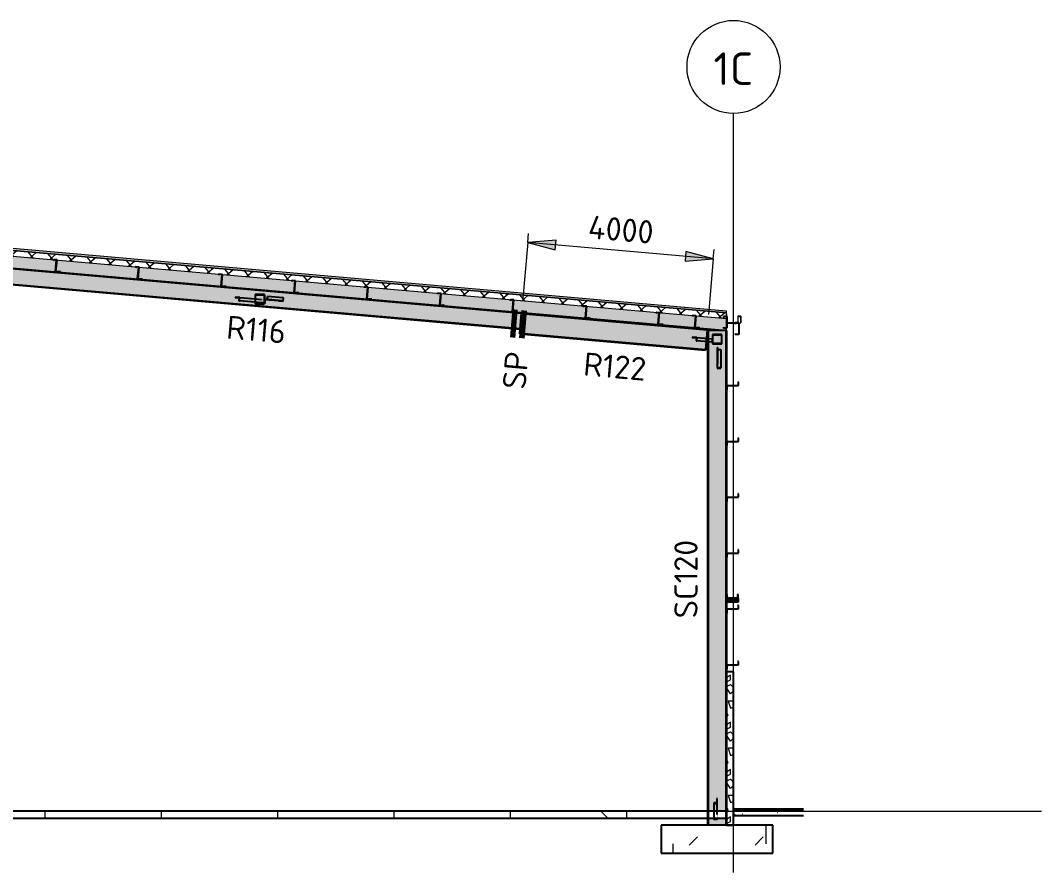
# Model space of a CAD drawing. Header units: millimetres. Extents: x 632 to 561478, y -3890 to 22200.
# Drawn here: x 420362 to 442306, y 3882 to 22200 of the extents above; entities that cross this region are included whole.
import ezdxf

# ---------------------------------------------------------------- set-up
doc = ezdxf.new("R2010")
doc.units = ezdxf.units.MM
for name, pattern in [('Dash', [7, 5, -2]), ('Hidden Double', [7, 5, -2]), ('Hidden Half', [3, 2, -1])]:
    doc.linetypes.add(name, pattern=pattern)
for name, color, linetype, lineweight in [('A-010-D_DIM', 211, 'Continuous', 13), ('A-010-D_DIM-200', 211, 'Continuous', 13), ('A-010-M_LINE', 90, 'Continuous', 13), ('A-200-M_WALL_EXT', 113, 'Continuous', 13), ('A-200-M_WALL_PAT', 111, 'Continuous', 13), ('A-230-H-FLOOR', 190, 'Continuous', 13), ('A-230-M_FLOOR', 192, 'Continuous', 13), ('A-230-MH_FLOOR', 190, 'Hidden Double', 13), ('A-270-M_ROOF', 132, 'Continuous', 13), ('S-160-M_FOUND', 171, 'Continuous', 13), ('S-280-A_COLUMN', 171, 'Continuous', 18), ('S-280-A_STRUCT_FRAME', 2, 'Continuous', 18), ('S-280-M_COLUMN', 52, 'Continuous', 13), ('S-280-M_STRUCT_FRAME', 12, 'Continuous', 13), ('S-280-MH_COLUMN', 52, 'Hidden Half', 13), ('Z-000-T_TEXT', 131, 'Continuous', 25), ('Z-030-M_GRID', 191, 'Continuous', 13), ('Z-033_T_GRIDREF', 31, 'Continuous', 13), ('Z-230-A_LEVEL', 51, 'Continuous', 13)]:
    doc.layers.add(name, color=color, linetype=linetype, lineweight=lineweight)
doc.styles.add('ISOCPEUR_1', font='isocpeur.ttf', dxfattribs={"height": 700})
doc.styles.add('ISOCPEUR_2', font='isocpeur.ttf', dxfattribs={"height": 500})
doc.dimstyles.new('2_5___Arrow___Transparent', dxfattribs={"dimscale": 304.8, "dimtxt": 497.990588, "dimasz": 1.968504, "dimexe": 0.656168, "dimexo": 1.049869, "dimgap": 0.164042, "dimtad": 1, "dimdec": 0, "dimzin": 0, "dimdsep": 46, "dimtxsty": 'ISOCPEUR_2', "dimsah": 1, "dimcen": 0.09, "dimadec": 0, "dimazin": 0, "dimtfac": 1, "dimtdec": 4, "dimtix": 1, "dimtmove": 0, "dimatfit": 3, "dimfxl": 1, "dimtvp": 1, "dimtolj": 1, "dimtzin": 0, "dimlwd": 18, "dimlwe": 18, "dimarcsym": 2})
pattern_1 = [(45, (420889.6, 0), (-1414.214, 0), [750, -3000]), (45, (421889.6, 1000), (-1414.214, 0), [750, -3000]), (45, (422889.6, -300), (-1414.214, 0), [250, -2000]), (90, (422889.6, 500), (-500, 500), [500, -2000]), (315, (422889.6, 1000), (0, 2828.43), [500, -3000]), (0, (421889.6, 1000), (2000, 2000), [300, -1000]), (0, (419389.6, 2000), (2000, 2000), [300, -2000])]

# ---------------------------------------------------------------- blocks, each defined once
blk = doc.blocks.new('Ridge Capping - Ridge Capping-1882401-S6_501-SECTION C8')
at = {"layer": 'A-270-M_ROOF', "lineweight": 5, "transparency": 33554432}
for points in [[(4332993, 17661), (4332985, 17665), (4332686, 17691), (4332387, 17665), (4332379, 17661), (4332686, 17688)], [(4332379, 17661), (4332686, 17688), (4332379, 17661)]]:
    blk.add_hatch(color=253, dxfattribs=at).paths.add_polyline_path(points)
at = {"layer": 'A-270-M_ROOF', "color": 53, "lineweight": 5}
for p, q in [((4332379, 17661), (4332686, 17688)), ((4332387, 17665), (4332379, 17661)), ((4332379, 17661), (4332379, 17661)), ((4332686, 17691), (4332387, 17665)), ((4332387, 17665), (4332387, 17665)), ((4332985, 17665), (4332686, 17691)), ((4332686, 17691), (4332686, 17691)), ((4332686, 17688), (4332993, 17661)), ((4332686, 17688), (4332686, 17688)), ((4332993, 17661), (4332985, 17665)), ((4332985, 17665), (4332985, 17665)), ((4332993, 17661), (4332993, 17661))]:
    blk.add_line(p, q, dxfattribs=at)
blk = doc.blocks.new('Roof Gutters4 - Roof Gutters-3348027-S6_501-SECTION C8')
at = {"layer": 'A-270-M_ROOF', "lineweight": 5, "transparency": 33554432}
blk.add_hatch(color=253, dxfattribs=at).paths.add_polyline_path([(4310390, 7932), (4310390, 7935), (4310372, 7936), (4310391, 8252), (4310696, 8238), (4310713, 8232), (4310723, 8232), (4310696, 8241), (4310388, 8255), (4310369, 7933)])
at = {"layer": 'A-270-M_ROOF', "color": 53, "lineweight": 5}
for p, q in [((4310388, 8255), (4310369, 7933)), ((4310372, 7936), (4310391, 8252)), ((4310696, 8241), (4310388, 8255)), ((4310388, 8255), (4310388, 8255)), ((4310391, 8252), (4310696, 8238)), ((4310391, 8252), (4310391, 8252)), ((4310723, 8232), (4310696, 8241)), ((4310696, 8241), (4310696, 8241)), ((4310696, 8238), (4310713, 8232)), ((4310696, 8238), (4310696, 8238)), ((4310713, 8232), (4310723, 8232)), ((4310713, 8232), (4310713, 8232)), ((4310723, 8232), (4310723, 8232)), ((4310369, 7933), (4310390, 7932)), ((4310369, 7933), (4310369, 7933)), ((4310390, 7935), (4310372, 7936)), ((4310372, 7936), (4310372, 7936)), ((4310390, 7932), (4310390, 7935)), ((4310390, 7935), (4310390, 7935)), ((4310390, 7932), (4310390, 7932))]:
    blk.add_line(p, q, dxfattribs=at)
blk = doc.blocks.new('25021-APA-ZZ-ZZ-M3-AR-000001_V3_rvt-7-S6_501-SECTION C8')
at = {"layer": 'A-270-M_ROOF', "transparency": 33554432}
for color, points in [(9, [(4352532, 15911), (4352532, 15952), (4332686, 17688), (4312839, 15952), (4312839, 15911), (4332686, 17648), (4352116, 15948)]), (253, [(4312554, 15687), (4312558, 15691), (4312534, 15704), (4312534, 15837), (4312589, 15837), (4312589, 15692), (4312839, 15692), (4312839, 15892), (4312834, 15892), (4312834, 15697), (4312594, 15697), (4312594, 15842), (4312529, 15842), (4312529, 15701)]), (253, [(4352817, 15688), (4352842, 15703), (4352842, 15844), (4352777, 15844), (4352777, 15699), (4352537, 15699), (4352537, 15894), (4352532, 15894), (4352532, 15694), (4352782, 15694), (4352782, 15839), (4352837, 15839), (4352837, 15706), (4352814, 15692)]), (9, [(4311980, 8133), (4311980, 8168), (4310391, 8252), (4310391, 8216)]), (253, [(4311994, 8016), (4312484, 8016), (4312482, 8018), (4311982, 8018), (4311980, 8016)])]:
    blk.add_hatch(color=color, dxfattribs=at).paths.add_polyline_path(points)
at = {"layer": 'A-270-M_ROOF', "lineweight": 5}
h = blk.add_hatch(dxfattribs=at)
h.set_pattern_fill('FP_18', angle=-135, style=0, pattern_type=2)
h.set_pattern_definition([(40, (4337885.2, 1e-06), (-192.8363, 229.8133), []), (130, (4337885.2, 1e-06), (-229.8133, -192.8363), [])])
h.paths.add_polyline_path([(4352532, 15791), (4352532, 15911), (4332686, 17648), (4312839, 15911), (4312839, 15791), (4332686, 17527), (4352116, 15827)])
at = {"layer": 'A-270-M_ROOF', "lineweight": 5, "transparency": 33554432}
for color, points in [(254, [(4312839, 15540), (4332686, 17276), (4352532, 15540), (4352532, 15791), (4332682, 17527), (4312839, 15791), (4312839, 15687)]), (253, [(4312594, 15697), (4312595, 15699), (4312594, 15842)]), (253, [(4312839, 15692), (4312840, 15695), (4312839, 15892)]), (8, [(4311980, 8033), (4311980, 8133), (4310391, 8216), (4310391, 8116)]), (8, [(4311980, 7883), (4311980, 8033), (4310391, 8116), (4310391, 7966), (4310906, 7939)]), (8, [(4311980, 7883), (4311981, 7887), (4311980, 7939)]), (253, [(4311982, 8018), (4311983, 8020), (4311982, 8118)]), (253, [(4312484, 8016), (4312485, 8018), (4312484, 8118)])]:
    blk.add_hatch(color=color, dxfattribs=at).paths.add_polyline_path(points)
at = {"layer": 'A-270-M_ROOF', "color": 53, "lineweight": 5}
for p, q in [((4332379, 17661), (4312839, 15952)), ((4332686, 17648), (4312839, 15911)), ((4312839, 15911), (4332686, 17648)), ((4332686, 17688), (4332379, 17661)), ((4352532, 15952), (4332686, 17688)), ((4332686, 17688), (4332686, 17688)), ((4352532, 15911), (4332686, 17648)), ((4332686, 17648), (4332686, 17648)), ((4332686, 17648), (4352532, 15911)), ((4332686, 17648), (4332686, 17648)), ((4312839, 15791), (4332686, 17527)), ((4332686, 17527), (4352532, 15791)), ((4312839, 15540), (4332686, 17276)), ((4332686, 17276), (4352532, 15540)), ((4332686, 17276), (4332686, 17276)), ((4312529, 15842), (4312529, 15701)), ((4312594, 15842), (4312529, 15842)), ((4312529, 15842), (4312530, 15842)), ((4312534, 15704), (4312534, 15837)), ((4312534, 15837), (4312589, 15837)), ((4312534, 15837), (4312535, 15837)), ((4312589, 15837), (4312589, 15692)), ((4312589, 15837), (4312590, 15837)), ((4312594, 15697), (4312594, 15842)), ((4312594, 15842), (4312595, 15842)), ((4312839, 15892), (4312834, 15892)), ((4312834, 15892), (4312834, 15697)), ((4312834, 15892), (4312835, 15892)), ((4312839, 15952), (4312839, 15911)), ((4312840, 15952), (4312839, 15952)), ((4312839, 15911), (4312839, 15540)), ((4312840, 15911), (4312839, 15911)), ((4312839, 15911), (4312840, 15911)), ((4312839, 15692), (4312839, 15892)), ((4312839, 15892), (4312840, 15892)), ((4352532, 15911), (4352532, 15952)), ((4352532, 15540), (4352532, 15911)), ((4352537, 15894), (4352532, 15894)), ((4352532, 15894), (4352532, 15694)), ((4352537, 15699), (4352537, 15894)), ((4352842, 15844), (4352777, 15844)), ((4352777, 15844), (4352777, 15699)), ((4352782, 15694), (4352782, 15839)), ((4352782, 15839), (4352837, 15839)), ((4352837, 15839), (4352837, 15706)), ((4352842, 15703), (4352842, 15844)), ((4312529, 15701), (4312554, 15687)), ((4312530, 15701), (4312529, 15701)), ((4312558, 15691), (4312534, 15704)), ((4312534, 15704), (4312535, 15704)), ((4312554, 15687), (4312558, 15691)), ((4312554, 15687), (4312555, 15687)), ((4312558, 15691), (4312558, 15691)), ((4312589, 15692), (4312839, 15692)), ((4312589, 15692), (4312590, 15692)), ((4312834, 15697), (4312594, 15697)), ((4312594, 15697), (4312595, 15697)), ((4312834, 15697), (4312835, 15697)), ((4312839, 15692), (4312840, 15692)), ((4352532, 15694), (4352782, 15694)), ((4352777, 15699), (4352537, 15699)), ((4352837, 15706), (4352814, 15692)), ((4352814, 15692), (4352817, 15688)), ((4352817, 15688), (4352842, 15703)), ((4312839, 15540), (4312840, 15540)), ((4311980, 8168), (4310391, 8252)), ((4310391, 8252), (4310391, 7966)), ((4310391, 8252), (4310391, 8252)), ((4310391, 8216), (4311980, 8133)), ((4311980, 7883), (4311980, 8168)), ((4311980, 8168), (4311981, 8168)), ((4310391, 8116), (4311980, 8033)), ((4310391, 7966), (4311980, 7883)), ((4310391, 7966), (4310391, 7966)), ((4311982, 8118), (4311980, 8118)), ((4311980, 8118), (4311980, 8016)), ((4311981, 8118), (4311980, 8118)), ((4311980, 8016), (4312484, 8016)), ((4311981, 8016), (4311980, 8016)), ((4311982, 8018), (4311982, 8118)), ((4311983, 8118), (4311982, 8118)), ((4312482, 8018), (4311982, 8018)), ((4311983, 8018), (4311982, 8018)), ((4312484, 8118), (4312482, 8118)), ((4312482, 8118), (4312482, 8018)), ((4312483, 8118), (4312482, 8118)), ((4312483, 8018), (4312482, 8018)), ((4312484, 8016), (4312484, 8118)), ((4312484, 8118), (4312485, 8118)), ((4312485, 8016), (4312484, 8016)), ((4311981, 7883), (4311980, 7883))]:
    blk.add_line(p, q, dxfattribs=at)
for name in ['Ridge Capping - Ridge Capping-1882401-S6_501-SECTION C8', 'Roof Gutters4 - Roof Gutters-3348027-S6_501-SECTION C8']:
    blk.add_blockref(name, (0, 0), dxfattribs=at)
blk = doc.blocks.new('NRP_Framing-Steel-EA - RB725 - 75x75x8EA-3932999-S6_501-SECTION C8')
at = {"layer": 'S-280-M_STRUCT_FRAME', "linetype": 'Dash', "lineweight": 25}
h = blk.add_hatch(color=256, dxfattribs=at)
h.paths.add_polyline_path([(4342997, 16172), (4343003, 16239), (4342997, 16239)])
h.paths.add_polyline_path([(4342997, 16172), (4342997, 16180), (4342997, 16239), (4342670, 16268), (4342664, 16201), (4342997, 16172)])
for points in [[(4342615, 16197), (4342905, 16172), (4342905, 16180), (4342615, 16205)], [(4343007, 16163), (4343014, 16238), (4343003, 16239), (4342997, 16172), (4342905, 16180), (4342905, 16172), (4342934, 16169)]]:
    blk.add_hatch(color=256, dxfattribs=at).paths.add_polyline_path(points)
at = {"layer": 'S-280-M_STRUCT_FRAME', "lineweight": 25}
for p, q in [((4342664, 16201), (4342670, 16268)), ((4343003, 16239), (4342670, 16268)), ((4342615, 16197), (4342615, 16205)), ((4342905, 16180), (4342615, 16205)), ((4342905, 16172), (4342615, 16197)), ((4342997, 16172), (4342905, 16180)), ((4342905, 16180), (4342905, 16172)), ((4342905, 16172), (4343007, 16163)), ((4343003, 16239), (4342997, 16172)), ((4343014, 16238), (4343003, 16239)), ((4343007, 16163), (4343014, 16238))]:
    blk.add_line(p, q, dxfattribs=at)
blk = doc.blocks.new('NRP_Framing-Steel-EA - RB725 - 75x75x8EA-3932805-S6_501-SECTION C8')
at = {"layer": 'S-280-M_STRUCT_FRAME', "linetype": 'Dash', "lineweight": 25}
for points in [[(4351890, 15310), (4351897, 15385), (4351794, 15394), (4351793, 15386), (4351885, 15378), (4351879, 15311)], [(4351890, 15310), (4352218, 15282), (4352224, 15357), (4351897, 15385)]]:
    blk.add_hatch(color=256, dxfattribs=at).paths.add_polyline_path(points)
at = {"layer": 'S-280-M_STRUCT_FRAME', "lineweight": 25}
for p, q in [((4351794, 15394), (4351793, 15386)), ((4351793, 15386), (4351885, 15378)), ((4351897, 15385), (4351794, 15394)), ((4351885, 15378), (4351879, 15311)), ((4351890, 15310), (4351897, 15385)), ((4351897, 15385), (4352224, 15357)), ((4351879, 15311), (4351890, 15310)), ((4352218, 15282), (4351890, 15310)), ((4352224, 15357), (4352218, 15282))]:
    blk.add_line(p, q, dxfattribs=at)
blk = doc.blocks.new('NRP_Framing-Steel-EA - WB725 - 75x75x8EA-3950942-S6_501-SECTION C8')
at = {"layer": 'S-280-M_STRUCT_FRAME', "linetype": 'Dash', "lineweight": 25}
for points in [[(4352332, 14827), (4352340, 14827), (4352340, 15171), (4352332, 15171)], [(4352340, 14733), (4352407, 14733), (4352407, 15124), (4352340, 15124), (4352340, 14827)], [(4352332, 14722), (4352407, 14722), (4352407, 14733), (4352340, 14733), (4352340, 14827), (4352332, 14827)]]:
    blk.add_hatch(color=256, dxfattribs=at).paths.add_polyline_path(points)
at = {"layer": 'S-280-M_STRUCT_FRAME', "lineweight": 25}
for p, q in [((4352332, 15171), (4352340, 15171)), ((4352332, 15171), (4352332, 14827)), ((4352340, 15171), (4352340, 14827)), ((4352340, 15124), (4352407, 15124)), ((4352407, 15124), (4352407, 14733)), ((4352340, 14827), (4352332, 14827)), ((4352332, 14827), (4352332, 14722)), ((4352332, 14722), (4352407, 14722)), ((4352340, 14733), (4352340, 14827)), ((4352407, 14733), (4352340, 14733)), ((4352407, 14722), (4352407, 14733))]:
    blk.add_line(p, q, dxfattribs=at)
blk = doc.blocks.new('NRP_Framing-Steel-PFC - B308 - 250PFC-4134939-S6_501-SECTION C8')
at = {"layer": 'S-280-M_STRUCT_FRAME', "linetype": 'Dash', "lineweight": 25}
for points in [[(4352782, 9771), (4352782, 9863), (4352767, 9863), (4352767, 9780), (4352547, 9780), (4352547, 9863), (4352532, 9863), (4352532, 9771)], [(4352532, 9771), (4352532, 9694), (4352782, 9694), (4352782, 9771)]]:
    blk.add_hatch(color=256, dxfattribs=at).paths.add_polyline_path(points)
at = {"layer": 'S-280-M_STRUCT_FRAME', "lineweight": 25}
for p, q in [((4352547, 9863), (4352532, 9863)), ((4352532, 9863), (4352532, 9771)), ((4352532, 9771), (4352782, 9771)), ((4352532, 9694), (4352532, 9771)), ((4352782, 9694), (4352532, 9694)), ((4352547, 9780), (4352547, 9863)), ((4352767, 9780), (4352547, 9780)), ((4352782, 9863), (4352767, 9863)), ((4352767, 9863), (4352767, 9780)), ((4352782, 9771), (4352782, 9863)), ((4352782, 9771), (4352782, 9694))]:
    blk.add_line(p, q, dxfattribs=at)
blk = doc.blocks.new('NRP_Framing-Steel-Purlin C - P946 - EC250-24-4133020-S6_501-SECTION C8')
at = {"layer": 'S-280-M_STRUCT_FRAME', "color": 1, "lineweight": 25}
for p, q in [((4352465, 15832), (4352465, 15808)), ((4352538, 15832), (4352465, 15832)), ((4352538, 15832), (4352538, 15582)), ((4352465, 15606), (4352465, 15582)), ((4352538, 15582), (4352465, 15582)), ((4352506, 15708), (4352506, 15708))]:
    blk.add_line(p, q, dxfattribs=at)
blk = doc.blocks.new('NRP_Framing-Steel-Purlin Z - P916 - EZ250-24-4046602-S6_501-SECTION C8')
at = {"layer": 'S-280-M_STRUCT_FRAME', "color": 1, "lineweight": 25}
for p, q in [((4341631, 16745), (4341629, 16723)), ((4341631, 16745), (4341629, 16723)), ((4341702, 16739), (4341631, 16745)), ((4341702, 16739), (4341631, 16745)), ((4341680, 16490), (4341702, 16739)), ((4341680, 16490), (4341702, 16739)), ((4341756, 16483), (4341680, 16490)), ((4341756, 16483), (4341680, 16490)), ((4341683, 16615), (4341683, 16615)), ((4341758, 16505), (4341756, 16483)), ((4341758, 16505), (4341756, 16483))]:
    blk.add_line(p, q, dxfattribs=at)
blk = doc.blocks.new('NRP_Framing-Steel-Purlin Z - P915 - EZ250-19-4046629-S6_501-SECTION C8')
at = {"layer": 'S-280-M_STRUCT_FRAME', "color": 92, "lineweight": 25}
for p, q in [((4341624, 16746), (4341622, 16725)), ((4341624, 16746), (4341622, 16725)), ((4341631, 16745), (4341624, 16746)), ((4341631, 16745), (4341624, 16746)), ((4341673, 16490), (4341694, 16740)), ((4341673, 16490), (4341694, 16740)), ((4341680, 16490), (4341673, 16490)), ((4341680, 16490), (4341673, 16490)), ((4341683, 16615), (4341683, 16615)), ((4341750, 16505), (4341748, 16484)), ((4341750, 16505), (4341748, 16484))]:
    blk.add_line(p, q, dxfattribs=at)
blk = doc.blocks.new('NRP_Framing-Steel-Purlin Z - P914 - EZ250-15-V53-S6_501-SECTION C8')
at = {"layer": 'S-280-M_STRUCT_FRAME', "color": 150, "lineweight": 25}
for p, q in [((4334541, 17365), (4334540, 17345)), ((4334541, 17365), (4334540, 17345)), ((4334549, 17365), (4334541, 17365)), ((4334549, 17365), (4334541, 17365)), ((4334590, 17110), (4334612, 17359)), ((4334590, 17110), (4334612, 17359)), ((4334601, 17235), (4334600, 17235)), ((4334668, 17123), (4334666, 17103)), ((4334668, 17123), (4334666, 17103)), ((4334598, 17109), (4334590, 17110)), ((4334598, 17109), (4334590, 17110))]:
    blk.add_line(p, q, dxfattribs=at)
blk = doc.blocks.new('NRP_Framing-Steel-Purlin Z - G915 - EZ250-19-4130445-S6_501-SECTION C8')
at = {"layer": 'S-280-M_STRUCT_FRAME', "color": 92, "lineweight": 25}
for p, q in [((4352542, 8274), (4352542, 8350)), ((4352542, 8350), (4352792, 8350)), ((4352792, 8421), (4352771, 8421)), ((4352792, 8350), (4352792, 8421)), ((4352563, 8274), (4352542, 8274))]:
    blk.add_line(p, q, dxfattribs=at)
blk = doc.blocks.new('NRP_Framing-Steel-Purlin Z - G914 - EZ250-15-4101136-S6_501-SECTION C8')
at = {"layer": 'S-280-M_STRUCT_FRAME', "color": 150, "lineweight": 25}
for p, q in [((4352792, 10821), (4352772, 10821)), ((4352792, 10821), (4352772, 10821)), ((4352792, 10750), (4352792, 10821)), ((4352792, 10750), (4352792, 10821)), ((4352542, 10674), (4352542, 10750)), ((4352542, 10750), (4352792, 10750)), ((4352542, 10674), (4352542, 10750)), ((4352542, 10750), (4352792, 10750)), ((4352562, 10674), (4352542, 10674)), ((4352562, 10674), (4352542, 10674))]:
    blk.add_line(p, q, dxfattribs=at)
blk = doc.blocks.new('NRP_Framing-Steel-Purlin Z - G914 - EZ250-15-4101137-S6_501-SECTION C8')
at = {"layer": 'S-280-M_STRUCT_FRAME', "color": 150, "lineweight": 25}
for p, q in [((4352542, 11874), (4352542, 11950)), ((4352542, 11950), (4352792, 11950)), ((4352542, 11874), (4352542, 11950)), ((4352542, 11950), (4352792, 11950)), ((4352562, 11874), (4352542, 11874)), ((4352562, 11874), (4352542, 11874)), ((4352792, 12021), (4352772, 12021)), ((4352792, 12021), (4352772, 12021)), ((4352792, 11950), (4352792, 12021)), ((4352792, 11950), (4352792, 12021))]:
    blk.add_line(p, q, dxfattribs=at)
blk = doc.blocks.new('NRP_Framing-Steel-Purlin Z - G914 - EZ250-15-4101416-S6_501-SECTION C8')
at = {"layer": 'S-280-M_STRUCT_FRAME', "color": 150, "lineweight": 25}
for p, q in [((4352792, 13221), (4352772, 13221)), ((4352792, 13221), (4352772, 13221)), ((4352792, 13150), (4352792, 13221)), ((4352792, 13150), (4352792, 13221)), ((4352542, 13074), (4352542, 13150)), ((4352542, 13150), (4352792, 13150)), ((4352542, 13074), (4352542, 13150)), ((4352542, 13150), (4352792, 13150)), ((4352562, 13074), (4352542, 13074)), ((4352562, 13074), (4352542, 13074))]:
    blk.add_line(p, q, dxfattribs=at)
blk = doc.blocks.new('NRP_Framing-Steel-Purlin C - G946 - EC250-24-4099655-S6_501-SECTION C8')
at = {"layer": 'S-280-M_STRUCT_FRAME', "color": 1, "lineweight": 25}
for p, q in [((4352793, 15697), (4352720, 15697)), ((4352720, 15697), (4352720, 15673)), ((4352793, 15697), (4352793, 15447)), ((4352720, 15471), (4352720, 15447)), ((4352793, 15447), (4352720, 15447))]:
    blk.add_line(p, q, dxfattribs=at)
blk = doc.blocks.new('NRP_Framing-Steel-EA - RB725 - 75x75x8EA-3934899-S6_501-SECTION C8')
at = {"layer": 'S-280-M_STRUCT_FRAME', "linetype": 'Dash', "lineweight": 25}
blk.add_hatch(color=256, dxfattribs=at).paths.add_polyline_path([(4342065, 16170), (4342072, 16245), (4341969, 16254), (4341969, 16246), (4342060, 16238), (4342054, 16171)])
h = blk.add_hatch(color=256, dxfattribs=at)
h.paths.add_polyline_path([(4342530, 16129), (4342536, 16204), (4342412, 16215), (4342412, 16140), (4342453, 16136)])
h.paths.add_polyline_path([(4342406, 16140), (4342406, 16216), (4342072, 16245), (4342065, 16170)])
at = {"layer": 'S-280-M_STRUCT_FRAME', "lineweight": 25}
for p, q in [((4342072, 16245), (4341969, 16254)), ((4341969, 16254), (4341969, 16246)), ((4341969, 16246), (4342060, 16238)), ((4342065, 16170), (4342072, 16245)), ((4342072, 16245), (4342406, 16216)), ((4342060, 16238), (4342054, 16171)), ((4342054, 16171), (4342065, 16170)), ((4342406, 16140), (4342065, 16170)), ((4342412, 16215), (4342536, 16204)), ((4342530, 16129), (4342412, 16140))]:
    blk.add_line(p, q, dxfattribs=at)
at = {"layer": 'S-280-M_STRUCT_FRAME', "linetype": 'Dash', "lineweight": 25}
for p, q in [((4342406, 16216), (4342412, 16215)), ((4342412, 16140), (4342406, 16140)), ((4342607, 16123), (4342530, 16129)), ((4342536, 16204), (4342613, 16197)), ((4342613, 16197), (4342607, 16123))]:
    blk.add_line(p, q, dxfattribs=at)
blk = doc.blocks.new('NRP_Framing-Steel-EA - WB725 - 75x75x8EA-3950943-S6_501-SECTION C8')
at = {"layer": 'S-280-M_STRUCT_FRAME', "linetype": 'Dash', "lineweight": 25}
blk.add_hatch(color=256, dxfattribs=at).paths.add_polyline_path([(4352332, 5367), (4352332, 5472), (4352324, 5472), (4352324, 5378), (4352257, 5378), (4352257, 5367)])
h = blk.add_hatch(color=256, dxfattribs=at)
h.paths.add_polyline_path([(4352332, 5021), (4352332, 5050), (4352257, 5050), (4352257, 5021)])
h.paths.add_polyline_path([(4352332, 5200), (4352332, 5367), (4352257, 5367), (4352257, 5200)])
at = {"layer": 'S-280-M_STRUCT_FRAME', "lineweight": 25}
for p, q in [((4352324, 5378), (4352257, 5378)), ((4352257, 5378), (4352257, 5367)), ((4352257, 5367), (4352332, 5367)), ((4352257, 5367), (4352257, 5200)), ((4352332, 5472), (4352324, 5472)), ((4352324, 5472), (4352324, 5378)), ((4352332, 5367), (4352332, 5472)), ((4352332, 5200), (4352332, 5367)), ((4352257, 5050), (4352257, 5021)), ((4352332, 5021), (4352332, 5050)), ((4352332, 5021), (4352257, 5021))]:
    blk.add_line(p, q, dxfattribs=at)
at = {"layer": 'S-280-M_STRUCT_FRAME', "linetype": 'Dash', "lineweight": 25}
for p, q in [((4352257, 5200), (4352257, 5050)), ((4352332, 5050), (4352332, 5200))]:
    blk.add_line(p, q, dxfattribs=at)
blk = doc.blocks.new('Grid - NRP_Grid-Head-320187-S6_501-SECTION C8')
at = {"layer": 'Z-033_T_GRIDREF'}
blk.add_circle((4352682.29802, 21200), 1000, dxfattribs=at)
blk = doc.blocks.new('DIMBLOCK25-S6_501-SECTION C8')
at = {"layer": 'A-010-D_DIM-200', "lineweight": 18}
for points in [[(431266, 17424), (431854, 17266), (431873, 17477)], [(435250, 17075), (434662, 17233), (434644, 17022)]]:
    blk.add_hatch(color=256, dxfattribs=at).paths.add_polyline_path(points)
for p, q in [((431266, 17424), (431283, 17623)), ((431266, 17424), (431161, 16227)), ((431873, 17477), (431266, 17424)), ((435250, 17075), (431266, 17424)), ((431266, 17424), (431854, 17266)), ((431854, 17266), (431873, 17477)), ((434662, 17233), (434644, 17022)), ((435250, 17075), (434662, 17233)), ((435250, 17075), (435268, 17274)), ((434644, 17022), (435250, 17075)), ((435250, 17075), (435146, 15879))]:
    blk.add_line(p, q, dxfattribs=at)
at = {"layer": 'A-010-D_DIM-200', "color": 0, "lineweight": 18, "insert": (432590, 18014), "char_height": 500, "width": 1758.29, "attachment_point": 1, "rotation": 355, "line_spacing_factor": 1.149209, "style": 'ISOCPEUR_2'}
blk.add_mtext('4000', dxfattribs=at)
blk = doc.blocks.new('NRP_Splice _v3_ - NRP_Splice-3927024-S6_501-SECTION C8')
at = {"layer": 'Z-000-T_TEXT', "lineweight": 70}
for p, q in [((4347983, 15983), (4347931, 15385)), ((4347983, 15983), (4347931, 15385)), ((4348183, 15965), (4348130, 15368)), ((4348130, 15368), (4348183, 15965))]:
    blk.add_line(p, q, dxfattribs=at)

msp = doc.modelspace()

# ---------------------------------------------------------------- hatches: boundary and pattern name
at = {"layer": 'A-200-M_WALL_PAT'}
h = msp.add_hatch(dxfattribs=at)
h.set_pattern_fill('FP_21', color=250, angle=116.56505, style=0, pattern_type=2)
h.set_pattern_definition([(296.565, (421143.6, 152.4), (5e-05, 1016), [113.59, -2158.253]), (33.69, (421194.4, 50.8), (7e-05, 1016), [183.16, -3480.08]), (33.69, (422210.4, 50.8), (7e-05, 1016), [183.16, -3480.08]), (33.69, (423226.4, 50.8), (7e-05, 1016), [183.16, -3480.08]), (116.565, (421346.8, 152.4), (5e-05, 1016), [113.59, -2158.253]), (213.69, (421296, 254), (7e-05, 1016), [183.16, -3480.08]), (213.69, (422312, 254), (7e-05, 1016), [183.16, -3480.08]), (213.69, (423328, 254), (7e-05, 1016), [183.16, -3480.08]), (26.565, (421550, 152.4), (5e-05, 1016), [227.19, -2044.66]), (26.565, (422566, 152.4), (5e-05, 1016), [227.19, -2044.66]), (270, (421753.2, 254), (1016, 0.0009), [101.6, -914.4]), (225, (421753.2, 152.4), (-0.002, 1016), [143.684, -1293.157]), (135, (421651.6, 50.8), (-0.0009, 1016), [143.684, -1293.157]), (288.435, (421346.82, 457.2), (-0.002, 1015.9997), [160.644, -3052.23]), (18.435, (421397.6, 304.8), (-0.002, 1016), [160.64, -3052.23]), (18.435, (422413.6, 304.8), (-0.002, 1016), [160.64, -3052.23]), (18.435, (423429.6, 304.8), (-0.002, 1016), [160.64, -3052.23]), (135, (421550, 355.6), (-0.0009, 1016), [143.684, -1293.157]), (180, (421448.4, 457.2), (0.0009, -1016), [101.6, -914.4]), (251.565, (421092.82, 711.2), (0.0004, 1015.9997), [160.644, -3052.23]), (315, (421042, 558.8), (-0.0009, 1016), [143.684, -1293.157]), (71.565, (421143.62, 457.2), (0.0004, 1015.9997), [160.644, -3052.23]), (135, (421194.4, 609.6), (-0.0009, 1016), [143.684, -1293.157]), (225, (421499.2, 711.2), (-0.002, 1016), [143.684, -1293.157]), (123.69, (421397.6, 609.6), (7e-05, 1016), [183.16, -3480.08]), (123.69, (422413.6, 609.6), (7e-05, 1016), [183.16, -3480.08]), (26.565, (421296, 762), (5e-05, 1016), [113.59, -2158.25]), (26.565, (422312, 762), (5e-05, 1016), [113.59, -2158.25]), (315, (421397.6, 812.8), (-0.0009, 1016), [143.684, -1293.157]), (213.69, (421854.8, 965.2), (7e-05, 1016), [183.16, -3480.08]), (213.69, (422870.8, 965.2), (7e-05, 1016), [183.16, -3480.08]), (213.69, (423886.8, 965.2), (7e-05, 1016), [183.16, -3480.08]), (296.565, (421702.4, 863.6), (5e-05, 1016), [113.59, -2158.253]), (45, (421753.2, 762), (-0.0009, 1016), [143.684, -1293.157]), (90, (421854.8, 863.6), (-1016, -0.0009), [101.6, -914.4]), (213.69, (421397.6, 1016), (7e-05, 1016), [183.16, -3480.08]), (213.69, (422413.6, 1016), (7e-05, 1016), [183.16, -3480.08]), (213.69, (423429.6, 1016), (7e-05, 1016), [183.16, -3480.08]), (315, (421245.2, 914.4), (-0.0009, 1016), [71.84, -1365]), (26.565, (421296, 863.6), (5e-05, 1016), [113.59, -2158.25]), (26.565, (422312, 863.6), (5e-05, 1016), [113.59, -2158.25]), (90, (421397.6, 914.4), (-1016, -0.0009), [101.6, -914.4]), (333.435, (420991.2, 965.2), (-0.002, 1016), [113.59, -2158.25]), (333.435, (422007.2, 965.2), (-0.002, 1016), [113.59, -2158.25]), (243.435, (421092.8, 914.4), (-0.002, 1016), [113.59, -2158.253]), (161.565, (421042, 812.8), (0.0004, 1016), [160.64, -3052.23]), (161.565, (422058, 812.8), (0.0004, 1016), [160.64, -3052.23]), (161.565, (423074, 812.8), (0.0004, 1016), [160.64, -3052.23]), (45, (420889.6, 863.6), (-0.0009, 1016), [143.684, -1293.157]), (26.565, (420940.4, -5e-06), (5e-05, 1016), [113.59, -2158.25]), (26.565, (421956.4, -6e-05), (5e-05, 1016), [113.59, -2158.25]), (116.565, (421042, 50.8), (5e-05, 1016), [113.59, -2158.253]), (206.565, (420991.2, 152.4), (5e-05, 1016), [113.59, -2158.25]), (206.565, (422007.2, 152.4), (5e-05, 1016), [113.59, -2158.25]), (296.565, (420889.6, 101.6), (5e-05, 1016), [113.59, -2158.253]), (14.036, (421651.6, 457.2), (0.003, 1016), [209.45, -3979.62]), (14.036, (422667.6, 457.2), (0.003, 1016), [209.45, -3979.62]), (14.036, (423683.6, 457.2), (0.003, 1016), [209.45, -3979.62]), (14.036, (424699.6, 457.2), (0.003, 1016), [209.45, -3979.62]), (135, (421854.8, 508), (-0.0009, 1016), [143.684, -1293.157]), (198.435, (421753.2, 609.6), (-0.002, 1016), [160.64, -3052.23]), (198.435, (422769.2, 609.6), (-0.002, 1016), [160.64, -3052.23]), (198.435, (423785.2, 609.6), (-0.002, 1016), [160.64, -3052.23]), (296.565, (421600.8, 558.8), (5e-05, 1016), [113.59, -2158.253]), (333.435, (420940.4, 304.8), (-0.002, 1016), [113.59, -2158.25]), (333.435, (421956.4, 304.8), (-0.002, 1016), [113.59, -2158.25]), (45, (421042, 254), (-0.0009, 1016), [71.84, -1365]), (116.565, (421092.8, 304.8), (5e-05, 1016), [113.59, -2158.253]), (225, (421042, 406.4), (-0.002, 1016), [143.684, -1293.157])])
h.paths.add_polyline_path([(435686.7, 8200), (435536.7, 8200), (435536.7, 4900), (435686.7, 4900)])
at = {"layer": 'A-230-H-FLOOR'}
h = msp.add_hatch(dxfattribs=at)
h.set_pattern_fill('FP_16', color=256, style=0, pattern_type=2)
h.set_pattern_definition(pattern_1)
h.paths.add_polyline_path([(425938.6, 5050), (435536.7, 5050), (435536.7, 5200), (395636.7, 5200), (395636.7, 5050), (420313.2, 5050)])
h = msp.add_hatch(dxfattribs=at)
h.set_pattern_fill('FP_17', color=256, style=0, pattern_type=2)
h.set_pattern_definition([(50, (420889.6, 0), (728.737, -63.756), [76.2, -838.2]), (355, (420889.6, 0), (-140.97, 764.228), [60.96, -670.56]), (100.451, (420950.35, -5.3), (587.77, 700.467), [64.76, -712.36]), (46.184, (420889.6, 203.2), (1084.316, -168.17), [114.3, -1257.3]), (96.636, (420980, 189.2), (949.61, 989.71), [97.14, -1068.54]), (351.184, (420889.6, 203.2), (949.62, 989.7), [91.44, -1005.84]), (21, (420991.2, 152.4), (606.458, -409.06), [76.2, -838.2]), (326, (420991.2, 152.4), (247.208, 736.753), [60.96, -670.56]), (71.451, (421041.76, 118.3), (853.668, 327.685), [64.76, -712.36]), (37.5, (420889.62, 0), (12.3547, 338.22), [6.706, -655.726, 6.706, -674.014, -673.1]), (37.5, (420889.62, 0), (12.3547, 338.22), [-1343.152, 6.706, -666.394]), (7.5, (420889.62, 0), (267.279, 400.722), [6.706, -381.406, 6.706, -640.486, -256.54]), (7.5, (420889.62, 0), (267.279, 400.722), [-1035.304, 6.706, -249.834]), (327.5, (420663.05, 0), (542.3633, -22.9153), [6.706, -247.294, 6.706, -785.774, -1051.56]), (327.5, (420663.05, 0), (542.3633, -22.9153), [-1046.48, 6.706, -1044.854]), (317.5, (420561.45, 0), (592.517, 101.707), [6.706, -323.494, 6.706, -519.582, -746.76]), (317.5, (420561.45, 0), (592.517, 101.707), [-856.488, 6.706, -740.054])])
h.paths.add_polyline_path([(437189.5, 5111.6), (437189.5, 5231.6), (435795.8, 5231.6), (435686.7, 5240), (435686.7, 5120), (435795.8, 5111.6)])
at = {"layer": 'A-230-H-FLOOR', "lineweight": 5}
msp.add_hatch(color=256, dxfattribs=at).paths.add_polyline_path([(437189.5, 5231.6), (437189.5, 5240), (435686.8, 5240), (435795.8, 5231.6)])
at = {"layer": 'A-230-M_FLOOR', "lineweight": 5}
h = msp.add_hatch(color=256, dxfattribs=at)
h.paths.add_polyline_path([(435795.8, 5105), (437189.5, 5105), (437189.5, 5111.6), (435795.8, 5111.6), (435687.5, 5119.9), (435687.5, 5105)])
h.paths.add_polyline_path([(435795.8, 5240), (437189.5, 5240), (437189.5, 5255), (435687.5, 5255), (435687.5, 5240)])
at = {"layer": 'S-160-M_FOUND'}
h = msp.add_hatch(dxfattribs=at)
h.set_pattern_fill('FP_16', color=256, style=0, pattern_type=2)
h.set_pattern_definition(pattern_1)
h.paths.add_polyline_path([(436533.5, 4900), (434133.5, 4900), (434133.5, 4300), (436533.5, 4300)])
at = {"layer": 'S-280-M_COLUMN', "lineweight": 5}
h = msp.add_hatch(color=256, dxfattribs=at)
h.paths.add_polyline_path([(435130.3, 4900), (435143.1, 4900), (435143.1, 5050), (435130.3, 5050)])
h.paths.add_polyline_path([(435130.3, 5200), (435143.1, 5200), (435143.1, 15288.7), (435130.3, 15289.9), (435130.3, 10599.7)])
h.paths.add_polyline_path([(435143.1, 15364), (435143.1, 15532.3), (435130.3, 15532.3), (435130.3, 15365.1)])
h = msp.add_hatch(color=256, dxfattribs=at)
h.paths.add_polyline_path([(435143.1, 4900), (435154.5, 4900), (435154.4, 5050), (435143.1, 5050)])
h.paths.add_polyline_path([(435143.1, 5200), (435154.5, 5200), (435154.5, 15287.7), (435143.1, 15288.7), (435143.1, 10599.7)])
h.paths.add_polyline_path([(435154.5, 15363), (435154.5, 15532.3), (435143.1, 15532.3), (435144.7, 15363.9), (435148.9, 15363.5)])
h = msp.add_hatch(color=256, dxfattribs=at)
h.paths.add_polyline_path([(435336.7, 4900), (435512.5, 4900), (435512.5, 5050), (435336.7, 5050), (435336.7, 5020.5), (435261.7, 5020.5), (435261.7, 5050), (435154.5, 5050), (435154.5, 4900), (435261.7, 4900)])
h.paths.add_polyline_path([(435512.5, 5200), (435512.5, 15532.3), (435154.5, 15532.3), (435154.5, 15363), (435228.7, 15356.5), (435222.2, 15281.8), (435154.5, 15287.7), (435154.5, 5200), (435261.7, 5200), (435261.7, 5378), (435328.7, 5378), (435328.7, 5472.4), (435336.7, 5472.4), (435336.7, 5200)])
h.paths.add_polyline_path([(435344.7, 14722.1), (435336.7, 14722.1), (435336.7, 15171.3), (435344.7, 15171.3), (435344.7, 15123.6), (435411.7, 15123.6), (435411.7, 14722.1)])
h.paths.add_polyline_path([(435429, 15248), (435235, 15248), (435235, 15448), (435435, 15448), (435435, 15248)])
h.paths.add_polyline_path([(435241, 15254), (435429, 15254), (435429, 15442), (435241, 15442)])
h = msp.add_hatch(color=256, dxfattribs=at)
h.paths.add_polyline_path([(435522.4, 4900), (435523.9, 4900), (435522.3, 5050), (435512.5, 5050), (435512.5, 4900), (435518.2, 4900)])
h.paths.add_polyline_path([(435522.3, 5200), (435523.9, 5200), (435522.4, 15532.3), (435512.5, 15532.3), (435512.5, 5200), (435518.2, 5200)])
h = msp.add_hatch(color=256, dxfattribs=at)
h.paths.add_polyline_path([(435536.7, 4900), (435536.7, 5050), (435523.9, 5050), (435523.9, 4900)])
h.paths.add_polyline_path([(435536.7, 5200), (435536.7, 15532.3), (435523.9, 15532.3), (435523.9, 5200)])
at = {"layer": 'S-280-M_STRUCT_FRAME', "lineweight": 5}
h = msp.add_hatch(color=256, dxfattribs=at)
h.paths.add_polyline_path([(431103.6, 15574.6), (431132.5, 15905.9), (419672.4, 16908.6), (419643.4, 16577.2), (431095.2, 15575.3)])
h.paths.add_polyline_path([(425532.2, 16107.6), (425410, 16107.6), (425410, 16140.3), (425058.8, 16171), (425064.7, 16237.7), (424973.1, 16245.7), (424973.8, 16253.7), (425410, 16215.6), (425410, 16307.6), (425610, 16307.6), (425610, 16107.6), (425604, 16107.6)])
h.paths.add_polyline_path([(425416, 16113.6), (425604, 16113.6), (425604, 16301.6), (425416, 16301.6), (425416, 16215), (425540.6, 16204.1), (425534.1, 16129.4), (425416, 16139.7), (425416, 16122.7)])
h.paths.add_polyline_path([(426011.7, 16162.9), (425619, 16197.3), (425619.7, 16205.2), (425668.3, 16201), (425674.2, 16267.7), (426018.2, 16237.6), (426012.5, 16171.8)])
for points in [[(431132.6, 15905.9), (431132.5, 15915.7), (419673.2, 16918.2), (419672.6, 16908.5), (431132.5, 15905.9)], [(431102.7, 15564.9), (431103.6, 15574.6), (419643.4, 16577.2), (419642.5, 16567.6), (425938.6, 16016.7)], [(435082, 15125.5), (435096.6, 15292.8), (434883.5, 15311.4), (434889.4, 15378.2), (434797.8, 15386.2), (434798.5, 15394.2), (435103.1, 15367.5), (435119.3, 15552.3), (431132.5, 15901.1), (431095.2, 15474.3), (434376.7, 15187.2)], [(435119.3, 15552.3), (435120.6, 15566.8), (431133.8, 15915.6), (431132.5, 15901.1), (434376.7, 15617.3)], [(435080.7, 15111.1), (435082, 15125.5), (431095.2, 15474.3), (431093.9, 15459.9), (434376.7, 15172.7)]]:
    msp.add_hatch(color=256, dxfattribs=at).paths.add_polyline_path(points)
h = msp.add_hatch(color=256, dxfattribs=at)
h.paths.add_polyline_path([(425410, 16107.6), (425610, 16107.6), (425610, 16307.6), (425410, 16307.6)])
h.paths.add_polyline_path([(425604, 16113.6), (425416, 16113.6), (425416, 16301.6), (425604, 16301.6)])
h = msp.add_hatch(color=256, dxfattribs=at)
h.paths.add_polyline_path([(435235, 15248), (435435, 15248), (435435, 15448), (435235, 15448)])
h.paths.add_polyline_path([(435241, 15254), (435241, 15442), (435429, 15442), (435429, 15254)])

# ---------------------------------------------------------------- linework, layer by layer
at = {"layer": 'A-010-M_LINE', "lineweight": 25}
for p, q in [((431132.2, 15898.6), (431133.1, 15908.5)), ((435117, 15549.9), (435117.9, 15559.9))]:
    msp.add_line(p, q, dxfattribs=at)
at = {"layer": 'A-200-M_WALL_EXT', "lineweight": 25}
for p, q in [((435536.7, 8200), (435536.7, 4900)), ((435686.7, 8200), (435536.7, 8200)), ((435686.7, 4900), (435686.7, 8200)), ((435536.7, 4900), (435686.7, 4900))]:
    msp.add_line(p, q, dxfattribs=at)
at = {"layer": 'A-230-M_FLOOR', "lineweight": 25}
for p, q in [((435536.7, 5200), (395636.7, 5200)), ((395636.7, 5050), (435536.7, 5050)), ((435536.7, 5050), (435536.7, 5200)), ((435795.8, 5231.6), (435686.7, 5240)), ((435686.7, 5120), (435795.8, 5111.6)), ((435687.5, 5255), (437189.5, 5255)), ((435687.5, 5255), (435687.5, 5240)), ((435687.5, 5119.9), (435687.5, 5105)), ((437189.5, 5105), (435687.5, 5105)), ((437189.5, 5231.6), (435795.8, 5231.6)), ((435795.8, 5111.6), (437189.5, 5111.6))]:
    msp.add_line(p, q, dxfattribs=at)
at = {"layer": 'A-230-MH_FLOOR', "lineweight": 25}
for p, q in [((435687.4, 5240), (437189.5, 5240)), ((435687.5, 5239.9), (435687.5, 5120))]:
    msp.add_line(p, q, dxfattribs=at)
at = {"layer": 'S-160-M_FOUND', "lineweight": 25}
for p, q in [((436533.5, 4900), (434133.5, 4900)), ((434133.5, 4900), (434133.5, 4300)), ((436533.5, 4300), (436533.5, 4900)), ((434133.5, 4300), (436533.5, 4300))]:
    msp.add_line(p, q, dxfattribs=at)
at = {"layer": 'S-280-M_COLUMN', "lineweight": 25}
for p, q in [((435130.3, 15532.3), (435130.3, 15365.1)), ((435143.1, 15532.3), (435130.3, 15532.3)), ((435143.1, 15532.3), (435143.1, 15364)), ((435154.5, 15532.3), (435143.1, 15532.3)), ((435512.5, 15532.3), (435154.5, 15532.3)), ((435523.9, 15532.3), (435512.5, 15532.3)), ((435523.9, 15532.3), (435523.9, 5200)), ((435536.7, 15532.3), (435523.9, 15532.3)), ((435536.7, 15532.3), (435536.7, 9863.3)), ((435130.3, 15289.9), (435130.3, 5200)), ((435143.1, 15288.7), (435143.1, 5200)), ((435536.7, 9694), (435536.7, 8200)), ((435130.3, 5050), (435130.3, 4900)), ((435143.1, 5050), (435143.1, 4900)), ((435523.9, 5050), (435523.9, 4900))]:
    msp.add_line(p, q, dxfattribs=at)
at = {"layer": 'S-280-M_STRUCT_FRAME', "lineweight": 25}
for p, q in [((419672.4, 16908.6), (431132.6, 15905.9)), ((419673.2, 16918.2), (431133.4, 15915.6)), ((419642.5, 16567.6), (431102.7, 15564.9)), ((419643.4, 16577.2), (431103.6, 15574.6)), ((425610, 16307.6), (425410, 16307.6)), ((425410, 16307.6), (425410, 16107.6)), ((425416, 16301.6), (425604, 16301.6)), ((425416, 16113.6), (425416, 16301.6)), ((425604, 16301.6), (425604, 16113.6)), ((425610, 16107.6), (425610, 16307.6)), ((425410, 16107.6), (425610, 16107.6)), ((425604, 16113.6), (425416, 16113.6)), ((431095.2, 15474.3), (431132.5, 15901.1)), ((431132.6, 15905.9), (431103.6, 15574.6)), ((431132.5, 15901.1), (431133.8, 15915.6)), ((431132.5, 15901.1), (435119.3, 15552.3)), ((431133.4, 15915.6), (431132.6, 15905.9)), ((431133.8, 15915.6), (435120.6, 15566.8)), ((431093.9, 15459.9), (431095.2, 15474.3)), ((431093.9, 15459.9), (435080.7, 15111.1)), ((431095.2, 15474.3), (435082, 15125.5)), ((431103.6, 15574.6), (431102.7, 15564.9)), ((435119.3, 15552.3), (435103.1, 15367.5)), ((435120.6, 15566.8), (435119.3, 15552.3)), ((435435, 15448), (435235, 15448)), ((435235, 15448), (435235, 15248)), ((435241, 15442), (435429, 15442)), ((435241, 15254), (435241, 15442)), ((435429, 15442), (435429, 15254)), ((435435, 15248), (435435, 15448)), ((435096.6, 15292.8), (435082, 15125.5)), ((435235, 15248), (435435, 15248)), ((435429, 15254), (435241, 15254)), ((435082, 15125.5), (435080.7, 15111.1))]:
    msp.add_line(p, q, dxfattribs=at)
at = {"layer": 'S-280-M_STRUCT_FRAME', "linetype": 'Dash', "lineweight": 25}
msp.add_line((435103.1, 15367.5), (435096.6, 15292.9), dxfattribs=at)
at = {"layer": 'S-280-MH_COLUMN', "lineweight": 25}
for p, q in [((435130.3, 15365.1), (435130.3, 15289.9)), ((435143.1, 15364), (435143.1, 15288.8)), ((435130.3, 5200), (435130.3, 5050)), ((435143.1, 5200), (435143.1, 5050)), ((435523.9, 5200), (435523.9, 5050))]:
    msp.add_line(p, q, dxfattribs=at)
at = {"layer": 'Z-030-M_GRID'}
msp.add_line((435686.7, 3882), (435686.7, 20200), dxfattribs=at)
at = {"layer": 'Z-230-A_LEVEL'}
msp.add_line((390649.6, 5200), (442306.4, 5200), dxfattribs=at)

# ---------------------------------------------------------------- block references
at = {"color": 10, "lineweight": 5}
msp.add_blockref('25021-APA-ZZ-ZZ-M3-AR-000001_V3_rvt-7-S6_501-SECTION C8', (-3916995.6, 0), dxfattribs=at)
at = {"layer": 'S-280-M_STRUCT_FRAME', "color": 150, "lineweight": 25}
for name, p in [('NRP_Framing-Steel-Purlin Z - P914 - EZ250-15-V53-S6_501-SECTION C8', (-3913471.1, -308.4)), ('NRP_Framing-Steel-Purlin Z - P914 - EZ250-15-V53-S6_501-SECTION C8', (-3911708.8, -462.5)), ('NRP_Framing-Steel-Purlin Z - G914 - EZ250-15-4101416-S6_501-SECTION C8', (-3916995.6, 1200)), ('NRP_Framing-Steel-Purlin Z - G914 - EZ250-15-4101416-S6_501-SECTION C8', (-3916995.6, 0)), ('NRP_Framing-Steel-Purlin Z - G914 - EZ250-15-4101137-S6_501-SECTION C8', (-3916995.6, 0)), ('NRP_Framing-Steel-Purlin Z - G914 - EZ250-15-4101136-S6_501-SECTION C8', (-3916995.6, 0))]:
    msp.add_blockref(name, p, dxfattribs=at)
at = {"layer": 'S-280-M_STRUCT_FRAME', "color": 1, "lineweight": 25}
for name, p in [('NRP_Framing-Steel-Purlin Z - P916 - EZ250-24-4046602-S6_501-SECTION C8', (-3920553.4, 311.3)), ('NRP_Framing-Steel-Purlin Z - P916 - EZ250-24-4046602-S6_501-SECTION C8', (-3918791.1, 157.1)), ('NRP_Framing-Steel-Purlin Z - P916 - EZ250-24-4046602-S6_501-SECTION C8', (-3916995.6, 0)), ('NRP_Framing-Steel-Purlin Z - P916 - EZ250-24-4046602-S6_501-SECTION C8', (-3915430.1, -137)), ('NRP_Framing-Steel-Purlin Z - P916 - EZ250-24-4046602-S6_501-SECTION C8', (-3913864.7, -273.9)), ('NRP_Framing-Steel-Purlin Z - P916 - EZ250-24-4046602-S6_501-SECTION C8', (-3912299.2, -410.9)), ('NRP_Framing-Steel-Purlin Z - P916 - EZ250-24-4046602-S6_501-SECTION C8', (-3910733.8, -547.8)), ('NRP_Framing-Steel-Purlin Z - P916 - EZ250-24-4046602-S6_501-SECTION C8', (-3909168.3, -684.8)), ('NRP_Framing-Steel-Purlin Z - P916 - EZ250-24-4046602-S6_501-SECTION C8', (-3907602.9, -821.8)), ('NRP_Framing-Steel-Purlin Z - P916 - EZ250-24-4046602-S6_501-SECTION C8', (-3906820.2, -890.2)), ('NRP_Framing-Steel-Purlin C - P946 - EC250-24-4133020-S6_501-SECTION C8', (-3916995.6, 0)), ('NRP_Framing-Steel-Purlin C - G946 - EC250-24-4099655-S6_501-SECTION C8', (-3916995.6, 0))]:
    msp.add_blockref(name, p, dxfattribs=at)
at = {"layer": 'S-280-M_STRUCT_FRAME', "color": 92, "lineweight": 25}
for name, p in [('NRP_Framing-Steel-Purlin Z - P915 - EZ250-19-4046629-S6_501-SECTION C8', (-3916995.6, 0)), ('NRP_Framing-Steel-Purlin Z - P915 - EZ250-19-4046629-S6_501-SECTION C8', (-3915430.1, -137)), ('NRP_Framing-Steel-Purlin Z - P915 - EZ250-19-4046629-S6_501-SECTION C8', (-3913864.7, -273.9)), ('NRP_Framing-Steel-Purlin Z - P915 - EZ250-19-4046629-S6_501-SECTION C8', (-3912299.2, -410.9)), ('NRP_Framing-Steel-Purlin Z - P915 - EZ250-19-4046629-S6_501-SECTION C8', (-3910733.8, -547.8)), ('NRP_Framing-Steel-Purlin Z - P915 - EZ250-19-4046629-S6_501-SECTION C8', (-3909168.3, -684.8)), ('NRP_Framing-Steel-Purlin Z - P915 - EZ250-19-4046629-S6_501-SECTION C8', (-3907602.9, -821.8)), ('NRP_Framing-Steel-Purlin Z - P915 - EZ250-19-4046629-S6_501-SECTION C8', (-3906820.2, -890.2)), ('NRP_Framing-Steel-Purlin Z - G915 - EZ250-19-4130445-S6_501-SECTION C8', (-3916995.6, 1200)), ('NRP_Framing-Steel-Purlin Z - G915 - EZ250-19-4130445-S6_501-SECTION C8', (-3916995.6, 0))]:
    msp.add_blockref(name, p, dxfattribs=at)
at = {"layer": 'S-280-M_STRUCT_FRAME', "linetype": 'Dash', "lineweight": 25}
for name in ['NRP_Framing-Steel-EA - RB725 - 75x75x8EA-3934899-S6_501-SECTION C8', 'NRP_Framing-Steel-EA - WB725 - 75x75x8EA-3950943-S6_501-SECTION C8']:
    msp.add_blockref(name, (-3916995.6, 0), dxfattribs=at)
at = {"layer": 'S-280-M_STRUCT_FRAME', "lineweight": 25}
for name in ['NRP_Framing-Steel-EA - RB725 - 75x75x8EA-3932999-S6_501-SECTION C8', 'NRP_Framing-Steel-EA - RB725 - 75x75x8EA-3932805-S6_501-SECTION C8', 'NRP_Framing-Steel-EA - WB725 - 75x75x8EA-3950942-S6_501-SECTION C8', 'NRP_Framing-Steel-PFC - B308 - 250PFC-4134939-S6_501-SECTION C8']:
    msp.add_blockref(name, (-3916995.6, 0), dxfattribs=at)
at = {"layer": 'Z-000-T_TEXT', "lineweight": 70}
msp.add_blockref('NRP_Splice _v3_ - NRP_Splice-3927024-S6_501-SECTION C8', (-3916995.6, 0), dxfattribs=at)
at = {"layer": 'Z-033_T_GRIDREF'}
msp.add_blockref('Grid - NRP_Grid-Head-320187-S6_501-SECTION C8', (-3916995.6, 0), dxfattribs=at)

# ---------------------------------------------------------------- texts
at = {"layer": 'S-280-A_COLUMN', "lineweight": 13, "insert": (434414, 9346.3), "char_height": 500, "width": 2084.387, "attachment_point": 1, "rotation": 90, "style": 'ISOCPEUR_2'}
msp.add_mtext('SC120', dxfattribs=at)
at = {"layer": 'S-280-A_STRUCT_FRAME', "lineweight": 13, "char_height": 500, "attachment_point": 1, "rotation": 355, "style": 'ISOCPEUR_2'}
for s, insert, width in [('R116', (424817, 15858.8), 1523.206), ('R122', (432488, 15067.6), 1651.476)]:
    msp.add_mtext(s, dxfattribs=dict(at, insert=insert, width=width))
at = {"layer": 'Z-000-T_TEXT', "insert": (430718.4, 14298.8), "char_height": 500, "width": 962.025, "attachment_point": 1, "rotation": 85, "style": 'ISOCPEUR_2'}
msp.add_mtext('SP', dxfattribs=at)

# ---------------------------------------------------------------- dimensions: what is measured, and where the dimension line sits
at = {"layer": 'A-010-D_DIM', "lineweight": 18}
dim = msp.add_linear_dim(base=(431265.7, 17423.6), p1=(435117.9, 15559.9), p2=(431133.1, 15908.5), angle=355, dimstyle='2_5___Arrow___Transparent', override={"dimpost": '<>', "dimfxl": 4000}, dxfattribs=at)
dim.commit()
dim.dimension.update_dxf_attribs({"geometry": 'DIMBLOCK25-S6_501-SECTION C8', "text_midpoint": (433284.2, 17548.1)})

# ---------------------------------------------------------------- next in the draw order: texts
at = {"layer": 'Z-033_T_GRIDREF', "insert": (435256.5, 21512.1), "char_height": 700, "width": 1026.16, "attachment_point": 1, "style": 'ISOCPEUR_1', "bg_fill": 3, "box_fill_scale": 1.25, "bg_fill_color": 256, "bg_fill_true_color": 13158600, "bg_fill_transparency": 0}
msp.add_mtext('1C', dxfattribs=at)

doc.saveas('drawing.dxf')
